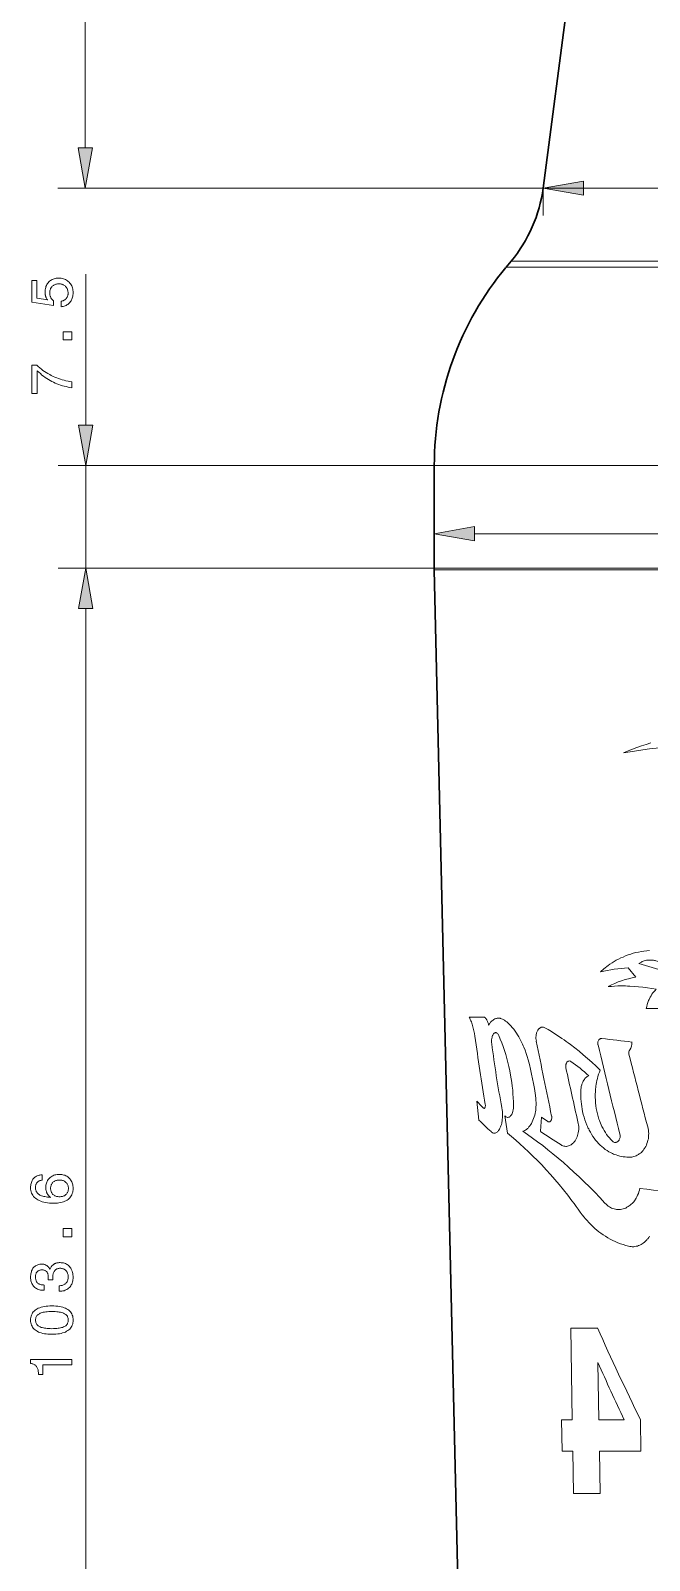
# Model space of a CAD drawing. Extents: x -99 to 297, y 0 to 529.
# Drawn here: x 39.3 to 84.5, y 182.4 to 294.3 of the extents above; entities that cross this region are included whole.
import ezdxf

# ---------------------------------------------------------------- set-up
doc = ezdxf.new("R2010")
doc.units = 0

msp = doc.modelspace()

# ---------------------------------------------------------------- linework, layer by layer
at = {"color": 7, "lineweight": 13}
for p, q in [((43.27, 285.76), (43.27, 362.25)), ((76.72, 282.8), (41.27, 282.8)), ((126.57, 282.8), (76.72, 282.8)), ((79.67, 282.8), (126.87, 282.8)), ((128.95, 277.01), (74.01, 277.01)), ((128.62, 277.46), (74.39, 277.46)), ((68.77, 262.5), (41.3, 262.5)), ((133.55, 262.5), (68.77, 262.5)), ((71.72, 257.52), (134.82, 257.52)), ((68.77, 255), (41.3, 255)), ((68.77, 255), (41.3, 255)), ((133.55, 255), (68.77, 255)), ((133.54, 254.89), (68.77, 254.89)), ((43.3, 154.36), (43.3, 252.05))]:
    msp.add_line(p, q, dxfattribs=at)
at = {"color": 7, "lineweight": 30}
for p, q in [((86.32, 355.8), (76.72, 282.8)), ((71.17, 151.4), (68.77, 254.89))]:
    msp.add_line(p, q, dxfattribs=at)
at = {"color": 7, "lineweight": 13, "ltscale": 0.050029}
msp.add_line((76.72, 282.8), (76.72, 280.8), dxfattribs=at)
at = {"color": 7, "lineweight": 13, "ltscale": 0.276097}
msp.add_line((43.3, 265.46), (43.3, 276.5), dxfattribs=at)
at = {"color": 7, "lineweight": 30, "ltscale": 0.014814}
msp.add_line((74.39, 277.46), (74.01, 277.01), dxfattribs=at)
at = {"color": 7, "lineweight": 13, "ltscale": 0.1875}
msp.add_line((43.3, 255), (43.3, 262.5), dxfattribs=at)
at = {"color": 7, "lineweight": 30, "ltscale": 0.1875}
msp.add_line((68.77, 255), (68.77, 262.5), dxfattribs=at)
at = {"color": 7, "lineweight": 30, "ltscale": 0.002897}
msp.add_line((68.77, 254.89), (68.77, 255), dxfattribs=at)
at = {"color": 7, "lineweight": 13, "ltscale": 0.051139}
msp.add_line((43.3, 250), (43.3, 252.05), dxfattribs=at)
at = {"color": 7, "lineweight": 13, "ltscale": 0.022262}
msp.add_line((82.93, 225.77), (83.49, 225.08), dxfattribs=at)
at = {"color": 7, "lineweight": 13, "ltscale": 0.026179}
msp.add_line((72.36, 222.17), (71.31, 222.17), dxfattribs=at)
at = {"color": 7, "lineweight": 13, "ltscale": 0.034817}
msp.add_line((71.88, 216.02), (72.03, 214.63), dxfattribs=at)
at = {"color": 7, "lineweight": 13, "ltscale": 0.032098}
msp.add_line((73.92, 214.95), (74.11, 213.68), dxfattribs=at)
at = {"color": 7, "lineweight": 13, "ltscale": 0.025933}
msp.add_line((76.6, 214.84), (76.52, 213.81), dxfattribs=at)
at = {"color": 7, "lineweight": 13, "ltscale": 0.014313}
msp.add_line((77.07, 214.52), (76.6, 214.84), dxfattribs=at)
at = {"color": 7, "lineweight": 13, "ltscale": 0.048732}
msp.add_line((80.69, 199.42), (78.74, 199.42), dxfattribs=at)
at = {"color": 7, "lineweight": 13, "ltscale": 0.167845}
msp.add_line((78.74, 199.42), (78.85, 192.71), dxfattribs=at)
at = {"color": 7, "lineweight": 13, "ltscale": 0.104347}
msp.add_line((80.73, 196.88), (80.79, 192.71), dxfattribs=at)
at = {"color": 7, "lineweight": 13, "ltscale": 0.019508}
msp.add_line((78.85, 192.71), (78.07, 192.71), dxfattribs=at)
at = {"color": 7, "lineweight": 13, "ltscale": 0.057493}
msp.add_line((78.07, 192.71), (78.11, 190.41), dxfattribs=at)
at = {"color": 7, "lineweight": 13, "ltscale": 0.046361}
msp.add_line((80.79, 192.71), (82.65, 192.71), dxfattribs=at)
at = {"color": 7, "lineweight": 13, "ltscale": 0.05749}
msp.add_line((83.86, 190.41), (83.83, 192.71), dxfattribs=at)
at = {"color": 7, "lineweight": 13, "ltscale": 0.019477}
msp.add_line((78.11, 190.41), (78.89, 190.41), dxfattribs=at)
at = {"color": 7, "lineweight": 13, "ltscale": 0.077491}
msp.add_line((78.89, 190.41), (78.94, 187.31), dxfattribs=at)
at = {"color": 7, "lineweight": 13, "ltscale": 0.077489}
msp.add_line((80.88, 187.31), (80.83, 190.41), dxfattribs=at)
at = {"color": 7, "lineweight": 13, "ltscale": 0.075848}
msp.add_line((80.83, 190.41), (83.86, 190.41), dxfattribs=at)
at = {"color": 7, "lineweight": 13, "ltscale": 0.04832}
msp.add_line((78.94, 187.31), (80.88, 187.31), dxfattribs=at)
at = {"color": 7, "lineweight": 13}
for points in [[(42.75, 285.76), (43.27, 282.8), (43.79, 285.76)], [(79.67, 283.32), (76.72, 282.8), (79.67, 282.28)], [(41.51, 274.13), (41.51, 274.53), (41.56, 274.54), (41.6, 274.55), (41.65, 274.56), (41.69, 274.58), (41.72, 274.6), (41.76, 274.62), (41.79, 274.64), (41.82, 274.67), (41.85, 274.69), (41.88, 274.72), (41.91, 274.76), (41.93, 274.79), (41.95, 274.83), (41.96, 274.87), (41.98, 274.9), (41.99, 274.95), (42, 274.99), (42.01, 275.03), (42.01, 275.08), (42.01, 275.13), (42.01, 275.19), (42, 275.25), (42, 275.3), (41.98, 275.35), (41.97, 275.4), (41.95, 275.45), (41.92, 275.49), (41.89, 275.54), (41.86, 275.58), (41.83, 275.61), (41.79, 275.65), (41.75, 275.68), (41.71, 275.71), (41.66, 275.73), (41.62, 275.75), (41.57, 275.77), (41.51, 275.78), (41.46, 275.79), (41.4, 275.8), (41.35, 275.8), (41.29, 275.8), (41.23, 275.79), (41.17, 275.78), (41.12, 275.77), (41.07, 275.75), (41.02, 275.73), (40.98, 275.71), (40.94, 275.68), (40.9, 275.65), (40.86, 275.62), (40.82, 275.58), (40.79, 275.54), (40.77, 275.5), (40.74, 275.45), (40.72, 275.4), (40.71, 275.35), (40.69, 275.3), (40.68, 275.25), (40.68, 275.19), (40.68, 275.13), (40.68, 275.1), (40.68, 275.06), (40.68, 275.03), (40.69, 274.99), (40.69, 274.96), (40.7, 274.93), (40.71, 274.9), (40.72, 274.87), (40.73, 274.84), (40.75, 274.81), (40.76, 274.78), (40.78, 274.75), (40.79, 274.73), (40.81, 274.7), (40.83, 274.68), (40.85, 274.65), (40.88, 274.63), (40.9, 274.6), (40.93, 274.58), (40.95, 274.56), (40.95, 274.21), (39.36, 274.45), (39.36, 276.05), (39.72, 276.05), (39.72, 274.74), (40.53, 274.62), (40.51, 274.64), (40.49, 274.66), (40.47, 274.69), (40.46, 274.71), (40.44, 274.74), (40.43, 274.76), (40.41, 274.79), (40.4, 274.82), (40.39, 274.84), (40.38, 274.87), (40.37, 274.9), (40.36, 274.93), (40.36, 274.96), (40.35, 275), (40.34, 275.03), (40.34, 275.06), (40.34, 275.09), (40.33, 275.12), (40.33, 275.16), (40.33, 275.19), (40.33, 275.28), (40.34, 275.37), (40.36, 275.45), (40.38, 275.53), (40.4, 275.61), (40.43, 275.68), (40.47, 275.75), (40.51, 275.82), (40.55, 275.88), (40.61, 275.94), (40.66, 275.99), (40.72, 276.04), (40.79, 276.08), (40.85, 276.12), (40.92, 276.15), (41, 276.17), (41.07, 276.19), (41.15, 276.21), (41.24, 276.21), (41.32, 276.22), (41.42, 276.21), (41.51, 276.21), (41.59, 276.19), (41.67, 276.17), (41.75, 276.14), (41.83, 276.11), (41.9, 276.07), (41.97, 276.03), (42.03, 275.98), (42.09, 275.92), (42.15, 275.86), (42.2, 275.79), (42.24, 275.72), (42.28, 275.65), (42.31, 275.58), (42.34, 275.5), (42.36, 275.41), (42.37, 275.33), (42.38, 275.24), (42.38, 275.14), (42.38, 275.06), (42.37, 274.98), (42.36, 274.9), (42.34, 274.83), (42.32, 274.75), (42.3, 274.69), (42.27, 274.62), (42.23, 274.56), (42.19, 274.5), (42.14, 274.44), (42.09, 274.39), (42.04, 274.34), (41.99, 274.29), (41.93, 274.26), (41.87, 274.22), (41.8, 274.19), (41.73, 274.17), (41.66, 274.15), (41.59, 274.14)], [(42.3, 271.7), (41.65, 271.7), (41.65, 272.3), (42.3, 272.3)], [(42.3, 268.2), (42.15, 268.22), (42.01, 268.25), (41.87, 268.28), (41.73, 268.31), (41.6, 268.35), (41.46, 268.39), (41.33, 268.44), (41.2, 268.49), (41.08, 268.54), (40.95, 268.6), (40.83, 268.66), (40.7, 268.73), (40.58, 268.8), (40.46, 268.88), (40.34, 268.96), (40.22, 269.04), (40.1, 269.13), (39.99, 269.23), (39.87, 269.33), (39.76, 269.43), (39.76, 267.79), (39.36, 267.79), (39.36, 269.85), (39.72, 269.85), (39.83, 269.75), (39.95, 269.65), (40.06, 269.56), (40.18, 269.47), (40.3, 269.39), (40.42, 269.31), (40.54, 269.23), (40.67, 269.16), (40.79, 269.1), (40.92, 269.03), (41.05, 268.97), (41.18, 268.92), (41.31, 268.87), (41.45, 268.83), (41.58, 268.78), (41.72, 268.75), (41.86, 268.71), (42.01, 268.68), (42.15, 268.66), (42.3, 268.64)], [(42.78, 265.46), (43.3, 262.5), (43.82, 265.46)], [(71.72, 258.04), (68.77, 257.52), (71.72, 257)], [(43.82, 252.05), (43.3, 255), (42.78, 252.05)], [(43.82, 252.05), (43.3, 255), (42.78, 252.05)], [(40.11, 210.63), (40.11, 210.24), (40.06, 210.23), (40.02, 210.22), (39.98, 210.21), (39.94, 210.2), (39.9, 210.18), (39.87, 210.17), (39.83, 210.15), (39.8, 210.12), (39.78, 210.1), (39.75, 210.07), (39.73, 210.04), (39.71, 210.01), (39.69, 209.98), (39.67, 209.95), (39.66, 209.91), (39.65, 209.87), (39.64, 209.83), (39.63, 209.78), (39.63, 209.74), (39.63, 209.69), (39.63, 209.63), (39.64, 209.57), (39.65, 209.51), (39.67, 209.45), (39.69, 209.4), (39.72, 209.35), (39.76, 209.31), (39.8, 209.26), (39.85, 209.22), (39.9, 209.19), (39.95, 209.15), (40.02, 209.12), (40.08, 209.1), (40.16, 209.07), (40.24, 209.05), (40.32, 209.03), (40.41, 209.01), (40.51, 209), (40.61, 208.99), (40.72, 208.98), (40.68, 209.01), (40.65, 209.04), (40.62, 209.06), (40.6, 209.09), (40.57, 209.12), (40.55, 209.16), (40.53, 209.19), (40.51, 209.22), (40.49, 209.26), (40.47, 209.29), (40.45, 209.33), (40.44, 209.37), (40.43, 209.41), (40.41, 209.45), (40.41, 209.49), (40.4, 209.53), (40.39, 209.57), (40.39, 209.61), (40.39, 209.66), (40.38, 209.7), (40.39, 209.78), (40.4, 209.86), (40.41, 209.94), (40.43, 210.02), (40.45, 210.09), (40.48, 210.15), (40.52, 210.22), (40.56, 210.28), (40.61, 210.34), (40.66, 210.39), (40.71, 210.44), (40.77, 210.49), (40.84, 210.53), (40.9, 210.56), (40.97, 210.59), (41.05, 210.62), (41.12, 210.63), (41.21, 210.65), (41.29, 210.65), (41.38, 210.66), (41.46, 210.65), (41.55, 210.65), (41.63, 210.63), (41.71, 210.61), (41.78, 210.59), (41.85, 210.56), (41.92, 210.52), (41.99, 210.48), (42.05, 210.43), (42.1, 210.38), (42.16, 210.32), (42.2, 210.26), (42.25, 210.19), (42.28, 210.12), (42.31, 210.05), (42.34, 209.98), (42.36, 209.9), (42.37, 209.81), (42.38, 209.73), (42.38, 209.64), (42.38, 209.54), (42.37, 209.44), (42.35, 209.35), (42.32, 209.26), (42.29, 209.17), (42.25, 209.1), (42.2, 209.02), (42.15, 208.95), (42.09, 208.89), (42.02, 208.83), (41.94, 208.78), (41.86, 208.73), (41.77, 208.69), (41.67, 208.65), (41.57, 208.62), (41.46, 208.6), (41.35, 208.58), (41.23, 208.56), (41.1, 208.55), (40.97, 208.55), (40.81, 208.55), (40.66, 208.56), (40.52, 208.58), (40.38, 208.6), (40.25, 208.63), (40.13, 208.66), (40.02, 208.7), (39.91, 208.74), (39.81, 208.79), (39.72, 208.85), (39.64, 208.91), (39.56, 208.98), (39.49, 209.05), (39.44, 209.13), (39.39, 209.21), (39.35, 209.29), (39.32, 209.38), (39.3, 209.48), (39.28, 209.58), (39.28, 209.69), (39.28, 209.77), (39.29, 209.85), (39.3, 209.93), (39.31, 210), (39.33, 210.07), (39.36, 210.13), (39.38, 210.2), (39.42, 210.26), (39.45, 210.31), (39.49, 210.36), (39.54, 210.41), (39.59, 210.45), (39.64, 210.49), (39.7, 210.52), (39.76, 210.55), (39.82, 210.58), (39.89, 210.6), (39.96, 210.61), (40.03, 210.63)], [(41.38, 210.24), (41.32, 210.24), (41.27, 210.23), (41.22, 210.23), (41.17, 210.21), (41.12, 210.2), (41.07, 210.18), (41.03, 210.16), (40.99, 210.14), (40.95, 210.11), (40.91, 210.08), (40.88, 210.04), (40.85, 210.01), (40.82, 209.97), (40.8, 209.93), (40.78, 209.89), (40.77, 209.85), (40.75, 209.8), (40.75, 209.75), (40.74, 209.7), (40.74, 209.65), (40.74, 209.59), (40.75, 209.54), (40.75, 209.49), (40.77, 209.44), (40.78, 209.39), (40.8, 209.34), (40.82, 209.3), (40.85, 209.26), (40.88, 209.22), (40.91, 209.19), (40.95, 209.16), (40.99, 209.13), (41.03, 209.1), (41.07, 209.08), (41.12, 209.06), (41.17, 209.05), (41.22, 209.04), (41.27, 209.03), (41.33, 209.02), (41.39, 209.02), (41.44, 209.02), (41.5, 209.03), (41.56, 209.04), (41.61, 209.05), (41.66, 209.06), (41.7, 209.08), (41.75, 209.1), (41.79, 209.13), (41.83, 209.16), (41.86, 209.19), (41.9, 209.22), (41.93, 209.26), (41.95, 209.3), (41.98, 209.34), (42, 209.38), (42.01, 209.43), (42.03, 209.48), (42.03, 209.53), (42.04, 209.58), (42.04, 209.64), (42.04, 209.69), (42.03, 209.74), (42.02, 209.79), (42.01, 209.83), (42, 209.88), (41.98, 209.92), (41.95, 209.96), (41.92, 210), (41.89, 210.04), (41.86, 210.07), (41.82, 210.1), (41.78, 210.13), (41.74, 210.16), (41.7, 210.18), (41.65, 210.2), (41.6, 210.21), (41.55, 210.23), (41.5, 210.23), (41.44, 210.24)], [(42.3, 206.1), (41.65, 206.1), (41.65, 206.7), (42.3, 206.7)], [(41.36, 202.11), (41.36, 202.51), (41.42, 202.51), (41.48, 202.52), (41.53, 202.53), (41.59, 202.54), (41.64, 202.56), (41.68, 202.57), (41.73, 202.6), (41.77, 202.62), (41.81, 202.65), (41.85, 202.68), (41.88, 202.72), (41.91, 202.76), (41.94, 202.8), (41.96, 202.84), (41.98, 202.88), (41.99, 202.93), (42, 202.98), (42.01, 203.04), (42.02, 203.09), (42.02, 203.15), (42.02, 203.21), (42.01, 203.27), (42.01, 203.32), (41.99, 203.37), (41.98, 203.42), (41.96, 203.46), (41.94, 203.5), (41.92, 203.54), (41.89, 203.58), (41.86, 203.62), (41.83, 203.65), (41.79, 203.68), (41.76, 203.7), (41.72, 203.73), (41.67, 203.74), (41.63, 203.76), (41.58, 203.77), (41.53, 203.78), (41.48, 203.79), (41.43, 203.79), (41.38, 203.79), (41.33, 203.78), (41.29, 203.77), (41.24, 203.76), (41.2, 203.74), (41.17, 203.73), (41.13, 203.7), (41.1, 203.68), (41.07, 203.65), (41.04, 203.62), (41.01, 203.58), (40.99, 203.55), (40.97, 203.51), (40.95, 203.46), (40.93, 203.42), (40.92, 203.37), (40.91, 203.32), (40.9, 203.26), (40.9, 203.21), (40.9, 203.15), (40.9, 203.14), (40.9, 203.13), (40.9, 203.12), (40.9, 203.11), (40.9, 203.1), (40.9, 203.1), (40.9, 203.09), (40.9, 203.08), (40.9, 203.07), (40.9, 203.06), (40.9, 203.05), (40.9, 203.04), (40.9, 203.03), (40.9, 203.02), (40.9, 203.01), (40.9, 202.99), (40.9, 202.98), (40.9, 202.97), (40.9, 202.95), (40.91, 202.94), (40.57, 202.94), (40.57, 202.95), (40.57, 202.96), (40.57, 202.96), (40.57, 202.97), (40.57, 202.98), (40.57, 202.99), (40.57, 203), (40.57, 203.01), (40.57, 203.02), (40.57, 203.03), (40.57, 203.03), (40.57, 203.04), (40.57, 203.05), (40.57, 203.06), (40.57, 203.07), (40.57, 203.07), (40.57, 203.08), (40.57, 203.09), (40.57, 203.1), (40.57, 203.1), (40.57, 203.16), (40.57, 203.21), (40.56, 203.26), (40.55, 203.31), (40.54, 203.36), (40.53, 203.4), (40.51, 203.44), (40.5, 203.47), (40.48, 203.51), (40.45, 203.53), (40.43, 203.56), (40.4, 203.59), (40.38, 203.61), (40.34, 203.62), (40.31, 203.64), (40.27, 203.65), (40.23, 203.66), (40.19, 203.67), (40.15, 203.67), (40.1, 203.68), (40.06, 203.67), (40.02, 203.67), (39.98, 203.66), (39.94, 203.65), (39.9, 203.64), (39.87, 203.63), (39.84, 203.61), (39.81, 203.59), (39.78, 203.56), (39.75, 203.54), (39.73, 203.51), (39.71, 203.48), (39.69, 203.45), (39.68, 203.41), (39.66, 203.37), (39.65, 203.33), (39.64, 203.29), (39.64, 203.25), (39.63, 203.2), (39.63, 203.15), (39.63, 203.09), (39.64, 203.04), (39.65, 202.99), (39.66, 202.94), (39.67, 202.9), (39.69, 202.85), (39.71, 202.81), (39.74, 202.78), (39.76, 202.74), (39.79, 202.71), (39.83, 202.68), (39.87, 202.66), (39.91, 202.64), (39.95, 202.62), (39.99, 202.6), (40.04, 202.59), (40.1, 202.58), (40.15, 202.57), (40.21, 202.57), (40.27, 202.56), (40.27, 202.18), (40.24, 202.18), (40.15, 202.18), (40.07, 202.19), (39.99, 202.2), (39.92, 202.22), (39.85, 202.24), (39.78, 202.27), (39.71, 202.31), (39.65, 202.34), (39.59, 202.39), (39.54, 202.44), (39.49, 202.49), (39.44, 202.55), (39.41, 202.61), (39.37, 202.67), (39.34, 202.74), (39.32, 202.81), (39.3, 202.88), (39.29, 202.96), (39.28, 203.04), (39.28, 203.13), (39.28, 203.22), (39.29, 203.3), (39.3, 203.38), (39.31, 203.46), (39.33, 203.53), (39.35, 203.6), (39.38, 203.67), (39.41, 203.73), (39.45, 203.79), (39.49, 203.84), (39.53, 203.89), (39.58, 203.93), (39.63, 203.97), (39.69, 204), (39.75, 204.03), (39.81, 204.05), (39.87, 204.07), (39.94, 204.08), (40.01, 204.09), (40.08, 204.09), (40.13, 204.09), (40.17, 204.09), (40.21, 204.08), (40.25, 204.08), (40.29, 204.07), (40.32, 204.06), (40.36, 204.05), (40.39, 204.03), (40.42, 204.01), (40.46, 204), (40.49, 203.98), (40.51, 203.95), (40.54, 203.93), (40.57, 203.91), (40.59, 203.88), (40.61, 203.85), (40.64, 203.82), (40.66, 203.78), (40.67, 203.75), (40.69, 203.71), (40.71, 203.76), (40.73, 203.81), (40.75, 203.85), (40.78, 203.89), (40.8, 203.93), (40.83, 203.96), (40.86, 204), (40.9, 204.03), (40.93, 204.05), (40.97, 204.08), (41, 204.1), (41.04, 204.13), (41.09, 204.14), (41.13, 204.16), (41.18, 204.18), (41.22, 204.19), (41.27, 204.2), (41.32, 204.2), (41.37, 204.21), (41.43, 204.21), (41.51, 204.2), (41.59, 204.19), (41.67, 204.18), (41.75, 204.16), (41.82, 204.13), (41.89, 204.1), (41.95, 204.06), (42.01, 204.02), (42.07, 203.97), (42.12, 203.91), (42.17, 203.85), (42.22, 203.79), (42.25, 203.72), (42.29, 203.64), (42.32, 203.57), (42.34, 203.49), (42.36, 203.4), (42.37, 203.31), (42.38, 203.22), (42.38, 203.13), (42.38, 203.04), (42.37, 202.95), (42.36, 202.87), (42.34, 202.79), (42.31, 202.71), (42.28, 202.64), (42.25, 202.57), (42.21, 202.5), (42.16, 202.44), (42.11, 202.39), (42.05, 202.33), (41.99, 202.29), (41.93, 202.25), (41.86, 202.21), (41.79, 202.18), (41.72, 202.15), (41.64, 202.14), (41.56, 202.12), (41.47, 202.11), (41.39, 202.11)], [(40.83, 198.96), (40.68, 198.96), (40.54, 198.97), (40.41, 198.99), (40.28, 199), (40.16, 199.03), (40.05, 199.06), (39.95, 199.09), (39.85, 199.13), (39.76, 199.18), (39.67, 199.23), (39.6, 199.28), (39.53, 199.34), (39.47, 199.41), (39.42, 199.48), (39.38, 199.55), (39.34, 199.63), (39.31, 199.72), (39.29, 199.81), (39.28, 199.9), (39.28, 200), (39.28, 200.1), (39.29, 200.2), (39.31, 200.29), (39.34, 200.37), (39.38, 200.45), (39.42, 200.53), (39.47, 200.6), (39.53, 200.66), (39.6, 200.72), (39.67, 200.78), (39.75, 200.83), (39.84, 200.87), (39.94, 200.91), (40.05, 200.94), (40.16, 200.97), (40.28, 201), (40.41, 201.01), (40.54, 201.03), (40.68, 201.04), (40.83, 201.04), (40.98, 201.04), (41.12, 201.03), (41.26, 201.01), (41.39, 201), (41.51, 200.97), (41.62, 200.94), (41.72, 200.91), (41.82, 200.87), (41.91, 200.83), (41.99, 200.78), (42.07, 200.72), (42.13, 200.66), (42.19, 200.6), (42.24, 200.53), (42.28, 200.45), (42.32, 200.37), (42.35, 200.29), (42.37, 200.2), (42.38, 200.1), (42.38, 200), (42.38, 199.9), (42.37, 199.81), (42.35, 199.72), (42.32, 199.63), (42.28, 199.55), (42.24, 199.48), (42.19, 199.41), (42.13, 199.34), (42.06, 199.28), (41.99, 199.23), (41.91, 199.18), (41.82, 199.13), (41.72, 199.09), (41.61, 199.06), (41.5, 199.03), (41.38, 199), (41.26, 198.99), (41.12, 198.97), (40.98, 198.96)], [(40.83, 199.37), (40.95, 199.38), (41.07, 199.38), (41.18, 199.39), (41.28, 199.4), (41.37, 199.41), (41.46, 199.43), (41.54, 199.45), (41.61, 199.47), (41.68, 199.5), (41.74, 199.53), (41.8, 199.56), (41.84, 199.59), (41.89, 199.63), (41.93, 199.67), (41.96, 199.72), (41.98, 199.77), (42, 199.82), (42.02, 199.88), (42.03, 199.94), (42.03, 200), (42.03, 200.06), (42.02, 200.12), (42, 200.18), (41.98, 200.23), (41.96, 200.28), (41.93, 200.33), (41.89, 200.37), (41.85, 200.41), (41.8, 200.44), (41.74, 200.47), (41.68, 200.5), (41.62, 200.53), (41.54, 200.55), (41.46, 200.57), (41.37, 200.59), (41.28, 200.6), (41.18, 200.61), (41.07, 200.62), (40.96, 200.62), (40.83, 200.62), (40.71, 200.62), (40.6, 200.62), (40.49, 200.61), (40.39, 200.6), (40.29, 200.59), (40.2, 200.57), (40.12, 200.55), (40.05, 200.53), (39.98, 200.5), (39.92, 200.47), (39.87, 200.44), (39.82, 200.41), (39.78, 200.37), (39.74, 200.33), (39.71, 200.28), (39.68, 200.23), (39.66, 200.18), (39.65, 200.12), (39.64, 200.06), (39.64, 200), (39.64, 199.94), (39.65, 199.88), (39.66, 199.82), (39.68, 199.77), (39.71, 199.72), (39.74, 199.67), (39.78, 199.63), (39.82, 199.59), (39.87, 199.56), (39.92, 199.53), (39.98, 199.5), (40.05, 199.47), (40.13, 199.45), (40.21, 199.43), (40.29, 199.41), (40.39, 199.4), (40.49, 199.39), (40.6, 199.38), (40.71, 199.38)], [(42.3, 196.73), (40.16, 196.73), (40.16, 196.03), (39.86, 196.03), (39.85, 196.1), (39.85, 196.17), (39.84, 196.24), (39.83, 196.3), (39.82, 196.36), (39.8, 196.42), (39.78, 196.47), (39.76, 196.52), (39.74, 196.56), (39.71, 196.6), (39.69, 196.64), (39.65, 196.67), (39.62, 196.7), (39.58, 196.73), (39.54, 196.75), (39.49, 196.77), (39.44, 196.79), (39.39, 196.8), (39.34, 196.82), (39.28, 196.83), (39.28, 197.12), (42.3, 197.12)]]:
    msp.add_lwpolyline(points, close=True, dxfattribs=at)
for points in [[(84.59, 242.22), (84.25, 242.11), (83.91, 242), (83.58, 241.88), (83.25, 241.76), (82.93, 241.63), (82.6, 241.49)], [(82.6, 241.49), (83.07, 241.57), (83.54, 241.65), (84.01, 241.72), (84.49, 241.78), (84.97, 241.83), (85.46, 241.88), (85.95, 241.92), (86.45, 241.95), (86.95, 241.98), (87.45, 242), (87.73, 242.01), (88.02, 242.02), (88.58, 242.03), (89.15, 242.03), (89.73, 242.02), (90.31, 242.01), (90.89, 241.99), (91.47, 241.96), (92.05, 241.92)], [(84.49, 227.03), (84.29, 227.01), (84.09, 226.99), (83.9, 226.96), (83.7, 226.92), (83.5, 226.88), (83.31, 226.83), (83.12, 226.77), (82.93, 226.71), (82.75, 226.64), (82.57, 226.56), (82.4, 226.49), (82.23, 226.41), (82.07, 226.32), (81.91, 226.23), (81.76, 226.14), (81.6, 226.03), (81.48, 225.95), (81.37, 225.86), (81.25, 225.77), (81.16, 225.7), (81.08, 225.63), (80.99, 225.56), (80.91, 225.48)], [(85.27, 226.15), (85.17, 226.2), (85.06, 226.25), (84.96, 226.28), (84.91, 226.3), (84.85, 226.31), (84.78, 226.32), (84.71, 226.33), (84.64, 226.34), (84.55, 226.34), (84.46, 226.34), (84.37, 226.33), (84.28, 226.32), (84.19, 226.3), (84.1, 226.27), (84.04, 226.25), (83.97, 226.22), (83.9, 226.19), (83.86, 226.16), (83.81, 226.14), (83.72, 226.08)], [(81.48, 224.4), (81.71, 224.41), (81.94, 224.43), (82.18, 224.44), (82.41, 224.44), (82.57, 224.44), (82.73, 224.44), (82.89, 224.43), (83.05, 224.43), (83.37, 224.41), (83.69, 224.38), (84.01, 224.35), (84.34, 224.31), (84.66, 224.26), (84.99, 224.2)], [(84.99, 224.2), (84.91, 224.11), (84.82, 224.02), (84.75, 223.93), (84.67, 223.83), (84.61, 223.72), (84.54, 223.61), (84.49, 223.5), (84.46, 223.44), (84.43, 223.37), (84.4, 223.3), (84.37, 223.23), (84.33, 223.09), (84.29, 222.94), (84.26, 222.8)], [(71.31, 222.17), (71.36, 222.08), (71.4, 221.99), (71.45, 221.88), (71.48, 221.81), (71.51, 221.72), (71.53, 221.64), (71.56, 221.55), (71.61, 221.36), (71.66, 221.17), (71.7, 220.97), (71.73, 220.77)], [(72.74, 221.57), (72.72, 221.67), (72.69, 221.76), (72.66, 221.85), (72.64, 221.9), (72.62, 221.94), (72.6, 221.97), (72.58, 222), (72.56, 222.03), (72.54, 222.06), (72.52, 222.08), (72.5, 222.11), (72.46, 222.13), (72.43, 222.15), (72.39, 222.16), (72.36, 222.17)], [(73.91, 221.93), (73.84, 221.97), (73.76, 222.01), (73.69, 222.04), (73.62, 222.07), (73.58, 222.08), (73.55, 222.08), (73.5, 222.09), (73.45, 222.09), (73.4, 222.09), (73.36, 222.08), (73.31, 222.07), (73.26, 222.06), (73.23, 222.04), (73.2, 222.03), (73.13, 221.99), (73.07, 221.95), (73, 221.9), (72.96, 221.86), (72.91, 221.81), (72.87, 221.75), (72.83, 221.71), (72.8, 221.67), (72.74, 221.57)], [(75.63, 219.04), (75.56, 219.28), (75.48, 219.51), (75.4, 219.74), (75.31, 219.96), (75.27, 220.07), (75.22, 220.18), (75.17, 220.28), (75.12, 220.39), (75.07, 220.48), (75.02, 220.58), (74.94, 220.72), (74.86, 220.86), (74.77, 221), (74.68, 221.13), (74.58, 221.27), (74.47, 221.4), (74.36, 221.52), (74.25, 221.64), (74.19, 221.69), (74.14, 221.74), (74.06, 221.81), (73.98, 221.87), (73.91, 221.93)], [(72.97, 220.2), (72.96, 220.3), (72.96, 220.4), (72.96, 220.5), (72.97, 220.59), (72.99, 220.69), (73, 220.73), (73.01, 220.77), (73.03, 220.81), (73.04, 220.85), (73.07, 220.9), (73.1, 220.95), (73.12, 220.97), (73.14, 220.98), (73.16, 221), (73.18, 221.02), (73.21, 221.02), (73.24, 221.03), (73.27, 221.03), (73.3, 221.02), (73.33, 221.01), (73.34, 220.99), (73.36, 220.98), (73.4, 220.95), (73.43, 220.91), (73.46, 220.86), (73.48, 220.81)], [(73.48, 220.81), (73.59, 220.55), (73.7, 220.28), (73.8, 220.01), (73.9, 219.72), (73.99, 219.44), (74.07, 219.14), (74.15, 218.84), (74.22, 218.54), (74.29, 218.23), (74.35, 217.92), (74.39, 217.64), (74.43, 217.37), (74.47, 217.1), (74.5, 216.82), (74.52, 216.54), (74.54, 216.25), (74.55, 215.97), (74.56, 215.69)], [(76.84, 221.39), (76.81, 221.4), (76.79, 221.41), (76.76, 221.42), (76.74, 221.43), (76.7, 221.43), (76.67, 221.43), (76.63, 221.43), (76.59, 221.42), (76.55, 221.41), (76.51, 221.39), (76.47, 221.36), (76.45, 221.34), (76.42, 221.32), (76.4, 221.3), (76.38, 221.27), (76.34, 221.22), (76.31, 221.17), (76.29, 221.11), (76.27, 221.06), (76.25, 221.02), (76.24, 220.97), (76.22, 220.88), (76.21, 220.79), (76.2, 220.69), (76.2, 220.59), (76.21, 220.5), (76.23, 220.4)], [(80.89, 218.29), (80.59, 218.58), (80.28, 218.86), (79.97, 219.14), (79.66, 219.41), (79.35, 219.67), (79.04, 219.92), (78.72, 220.16), (78.56, 220.27), (78.41, 220.39), (78.25, 220.5), (78.09, 220.61), (77.84, 220.78), (77.59, 220.94), (77.34, 221.1), (77.09, 221.25), (76.84, 221.39)], [(81.01, 220.6), (80.98, 220.6), (80.94, 220.6), (80.91, 220.59), (80.88, 220.58), (80.86, 220.56), (80.83, 220.54), (80.81, 220.52), (80.8, 220.5), (80.77, 220.46), (80.75, 220.41), (80.73, 220.36), (80.72, 220.31), (80.72, 220.25), (80.72, 220.19), (80.73, 220.14)], [(78.39, 218.45), (78.38, 218.51), (78.38, 218.57), (78.38, 218.63), (78.38, 218.66), (78.39, 218.7), (78.4, 218.73), (78.41, 218.76), (78.42, 218.8), (78.44, 218.83), (78.46, 218.87), (78.49, 218.9), (78.53, 218.92), (78.56, 218.94), (78.6, 218.95), (78.64, 218.96), (78.66, 218.96), (78.69, 218.95), (78.72, 218.94), (78.73, 218.93), (78.75, 218.92)], [(81.78, 213.09), (81.67, 213.2), (81.56, 213.33), (81.46, 213.45), (81.36, 213.58), (81.27, 213.72), (81.18, 213.86), (81.1, 214.01), (81.02, 214.16), (80.96, 214.28), (80.91, 214.4), (80.86, 214.52), (80.83, 214.61), (80.8, 214.71), (80.77, 214.8), (80.74, 214.9), (80.69, 215.09), (80.64, 215.28), (80.6, 215.48), (80.57, 215.68), (80.55, 215.89), (80.54, 216.09), (80.53, 216.3), (80.53, 216.51), (80.54, 216.71), (80.56, 216.92), (80.57, 217.02), (80.58, 217.12), (80.6, 217.26), (80.63, 217.39), (80.65, 217.52), (80.69, 217.68), (80.73, 217.83), (80.78, 217.99), (80.83, 218.14), (80.89, 218.29)], [(80.06, 217.88), (80, 217.85), (79.94, 217.81), (79.89, 217.77), (79.83, 217.72), (79.78, 217.67), (79.74, 217.61), (79.69, 217.54), (79.65, 217.47), (79.62, 217.4), (79.59, 217.35), (79.57, 217.3), (79.55, 217.25), (79.54, 217.2), (79.51, 217.09), (79.49, 216.98), (79.48, 216.87), (79.47, 216.75)], [(75.23, 213.81), (75.28, 213.83), (75.34, 213.85), (75.39, 213.88), (75.45, 213.91), (75.5, 213.95), (75.55, 213.99), (75.58, 214.02), (75.62, 214.05), (75.65, 214.09), (75.69, 214.13), (75.75, 214.21), (75.82, 214.3), (75.87, 214.39), (75.93, 214.5), (75.98, 214.62), (76.03, 214.74), (76.07, 214.86), (76.11, 214.99), (76.14, 215.12), (76.16, 215.26), (76.18, 215.34), (76.19, 215.42), (76.2, 215.58), (76.21, 215.75), (76.21, 215.91), (76.2, 216.07), (76.18, 216.24)], [(79.47, 216.75), (79.47, 216.56), (79.47, 216.37), (79.48, 216.18), (79.5, 215.99), (79.52, 215.8), (79.54, 215.62), (79.58, 215.43), (79.61, 215.25), (79.66, 215.04), (79.72, 214.84), (79.78, 214.64), (79.85, 214.45), (79.92, 214.26), (79.96, 214.17), (80, 214.07), (80.05, 213.98), (80.09, 213.89), (80.18, 213.74), (80.26, 213.59), (80.36, 213.44), (80.45, 213.3), (80.56, 213.17), (80.67, 213.04), (80.78, 212.92), (80.89, 212.8), (81.01, 212.69), (81.13, 212.59), (81.26, 212.49), (81.39, 212.4), (81.52, 212.32), (81.65, 212.25), (81.79, 212.18), (81.86, 212.15), (81.93, 212.12), (82.06, 212.08), (82.19, 212.03), (82.32, 212), (82.45, 211.97), (82.58, 211.95), (82.72, 211.94), (82.85, 211.93), (82.99, 211.92), (83.12, 211.93)], [(72.49, 215.77), (72.5, 215.72), (72.5, 215.67), (72.49, 215.62), (72.48, 215.58), (72.47, 215.54), (72.46, 215.52), (72.46, 215.51), (72.45, 215.5), (72.44, 215.49), (72.42, 215.48), (72.41, 215.48), (72.4, 215.48), (72.39, 215.49), (72.38, 215.49)], [(72.91, 213.79), (72.94, 213.77), (72.96, 213.74), (73, 213.72), (73.03, 213.7), (73.06, 213.69), (73.1, 213.68), (73.14, 213.67), (73.18, 213.67), (73.22, 213.68), (73.27, 213.7), (73.31, 213.72), (73.36, 213.75), (73.4, 213.79), (73.44, 213.83), (73.46, 213.86), (73.49, 213.89), (73.53, 213.97), (73.57, 214.04), (73.61, 214.13), (73.64, 214.21), (73.67, 214.31), (73.7, 214.4), (73.71, 214.47), (73.72, 214.54), (73.74, 214.68), (73.76, 214.82), (73.76, 214.96), (73.76, 215.11), (73.75, 215.25), (73.73, 215.39), (73.71, 215.53)], [(74.56, 215.69), (74.56, 215.58), (74.55, 215.47), (74.54, 215.41), (74.53, 215.36), (74.52, 215.31), (74.51, 215.26), (74.49, 215.18), (74.46, 215.11), (74.43, 215.05), (74.39, 214.99), (74.37, 214.96), (74.35, 214.94), (74.31, 214.9), (74.27, 214.87), (74.23, 214.85), (74.19, 214.84), (74.15, 214.83), (74.11, 214.83), (74.07, 214.84), (74.03, 214.86), (73.99, 214.88), (73.96, 214.92), (73.92, 214.95)], [(77.35, 214.92), (77.35, 214.87), (77.36, 214.81), (77.35, 214.76), (77.34, 214.7), (77.33, 214.66), (77.31, 214.62), (77.29, 214.58), (77.27, 214.55), (77.24, 214.53), (77.21, 214.51), (77.19, 214.5), (77.16, 214.5), (77.14, 214.5), (77.12, 214.5), (77.11, 214.51), (77.09, 214.51), (77.07, 214.52)], [(81.24, 208.56), (80.87, 208.96), (80.49, 209.35), (80.11, 209.74), (79.73, 210.11), (79.35, 210.48), (78.97, 210.83), (78.58, 211.18), (78.2, 211.52), (77.82, 211.84), (77.44, 212.16), (77.06, 212.46), (76.69, 212.76), (76.32, 213.04), (75.95, 213.31), (75.59, 213.57), (75.23, 213.81)], [(78.04, 212.82), (78.1, 212.78), (78.16, 212.75), (78.23, 212.73), (78.3, 212.72), (78.37, 212.71), (78.44, 212.71), (78.5, 212.72), (78.57, 212.74), (78.64, 212.76), (78.7, 212.79), (78.76, 212.82), (78.82, 212.87), (78.88, 212.91), (78.93, 212.97), (78.97, 213), (79, 213.04), (79.03, 213.08), (79.06, 213.12), (79.11, 213.21), (79.16, 213.3), (79.2, 213.4), (79.23, 213.5), (79.26, 213.61), (79.29, 213.71), (79.31, 213.83), (79.32, 213.94), (79.32, 214.05), (79.32, 214.17), (79.31, 214.28), (79.29, 214.39), (79.27, 214.5)], [(83.12, 211.93), (83.2, 211.93), (83.28, 211.95), (83.36, 211.97), (83.44, 211.99), (83.52, 212.02), (83.6, 212.06), (83.68, 212.11), (83.75, 212.16), (83.83, 212.21), (83.9, 212.27), (83.96, 212.34), (84.02, 212.41), (84.06, 212.45), (84.09, 212.5), (84.13, 212.55), (84.16, 212.6), (84.22, 212.7), (84.27, 212.8), (84.31, 212.91), (84.35, 213.03), (84.38, 213.15), (84.41, 213.27), (84.42, 213.39), (84.43, 213.52), (84.44, 213.64), (84.43, 213.77), (84.42, 213.89), (84.4, 214.01), (84.37, 214.14)], [(74.11, 213.68), (74.41, 213.43), (74.72, 213.17), (75.03, 212.9), (75.34, 212.61), (75.66, 212.31), (75.98, 212), (76.3, 211.68), (76.62, 211.35), (76.94, 211), (77.26, 210.65), (77.58, 210.28), (77.9, 209.91), (78.21, 209.52), (78.52, 209.13), (78.83, 208.73), (78.99, 208.52), (79.14, 208.31), (79.29, 208.11), (79.44, 207.9)], [(82.33, 213.59), (82.34, 213.54), (82.35, 213.48), (82.35, 213.42), (82.34, 213.36), (82.33, 213.31), (82.31, 213.25), (82.29, 213.2), (82.27, 213.16), (82.23, 213.11), (82.2, 213.08), (82.16, 213.05), (82.12, 213.02), (82.07, 213.01), (82.03, 213), (81.98, 213), (81.94, 213), (81.9, 213.02), (81.85, 213.03), (81.82, 213.06), (81.78, 213.09)], [(83.79, 209.64), (83.76, 209.51), (83.72, 209.38), (83.68, 209.26), (83.63, 209.14), (83.58, 209.02), (83.52, 208.91), (83.48, 208.85), (83.45, 208.8), (83.4, 208.73), (83.35, 208.66), (83.29, 208.6), (83.23, 208.53), (83.16, 208.47), (83.09, 208.41), (83.02, 208.35), (82.94, 208.3), (82.85, 208.25), (82.76, 208.2), (82.66, 208.17), (82.57, 208.14), (82.47, 208.11), (82.38, 208.1), (82.28, 208.09), (82.18, 208.09), (82.09, 208.1), (82, 208.12), (81.91, 208.14), (81.82, 208.17), (81.73, 208.2), (81.65, 208.24), (81.56, 208.29), (81.48, 208.34), (81.4, 208.41), (81.32, 208.48), (81.24, 208.56)], [(79.44, 207.9), (79.58, 207.71), (79.72, 207.53), (79.8, 207.43), (79.88, 207.34), (79.96, 207.25), (80.04, 207.16), (80.15, 207.05), (80.26, 206.94), (80.37, 206.83), (80.51, 206.7), (80.65, 206.58), (80.8, 206.46), (80.94, 206.35), (81.1, 206.24), (81.27, 206.13), (81.45, 206.02), (81.63, 205.92), (81.81, 205.83), (81.99, 205.74), (82.18, 205.66), (82.38, 205.58), (82.57, 205.52), (82.77, 205.46), (82.97, 205.41)], [(82.97, 205.41), (83.06, 205.39), (83.15, 205.38), (83.24, 205.37), (83.34, 205.37), (83.43, 205.38), (83.52, 205.4), (83.61, 205.42), (83.7, 205.45), (83.79, 205.49), (83.88, 205.53), (83.96, 205.58), (84.04, 205.64), (84.12, 205.7), (84.18, 205.75), (84.23, 205.8), (84.29, 205.86), (84.33, 205.91), (84.37, 205.95), (84.44, 206.05), (84.5, 206.15)]]:
    msp.add_lwpolyline(points, dxfattribs=at)
at = {"color": 7, "lineweight": 30}
for centre, radius, start, end in [((66.31, 284.17), 10.5, 320.2866, 352.508), ((91.47, 262.5), 22.7, 140.2863, 180)]:
    msp.add_arc(centre, radius, start, end, dxfattribs=at)
at = {"color": 7, "lineweight": 13}
for centre, radius, start, end in [((78.01, 203.71), 23.08, 70.6808, 75.6906), ((83.63, 213.74), 12.05, 93.3174, 103.0318), ((84.69, 218.2), 6.99, 99.9472, 117.4116), ((84.92, 199.75), 23.05, 85.6552, 91.6521), ((400.41, 268.12), 332.07, 188.1991, 189.0712), ((115.29, 499.23), 280.73, 262.9861, 263.4394), ((142.88, 228.91), 70.45, 187.0993, 190.9404), ((631.66, 331), 566.34, 191.2614, 191.8275), ((824.65, 398.54), 765.01, 193.48555, 193.99012), ((83.36, 219.55), 0.378, 145.9164, 194.9537), ((943.99, 439.31), 888.63, 194.32442, 194.67858), ((82.28, 220.3), 0.934, 325.1222, 2.6722), ((55.96, 213.7), 20.38, 7.1433, 15.1938), ((702.69, 356.14), 639.31, 192.43754, 192.80014), ((72.45, 209.66), 11.2, 47.2135, 55.7542), ((83.31, 226.48), 15.5, 222.4477, 225.1388), ((84.07, 226.26), 16.73, 224.0076, 228.19), ((102.88, 252.43), 46.76, 235.6882, 237.903), ((65.97, 60.78), 149.92, 80.0648, 83.1747), ((285.93, 291.49), 224.94, 204.1605, 206.0487), ((277.99, 285.13), 216.1, 204.1003, 205.3183)]:
    msp.add_arc(centre, radius, start, end, dxfattribs=at)
for points in [[(42.75, 285.76), (43.27, 282.8), (42.75, 285.76), (43.79, 285.76)], [(79.67, 283.32), (76.72, 282.8), (79.67, 283.32), (79.67, 282.28)], [(42.78, 265.46), (43.3, 262.5), (42.78, 265.46), (43.82, 265.46)], [(71.72, 258.04), (68.77, 257.52), (71.72, 258.04), (71.72, 257)], [(43.82, 252.05), (43.3, 255), (43.82, 252.05), (42.78, 252.05)], [(43.82, 252.05), (43.3, 255), (43.82, 252.05), (42.78, 252.05)]]:
    msp.add_solid(points, dxfattribs=at)

doc.saveas('drawing.dxf')
